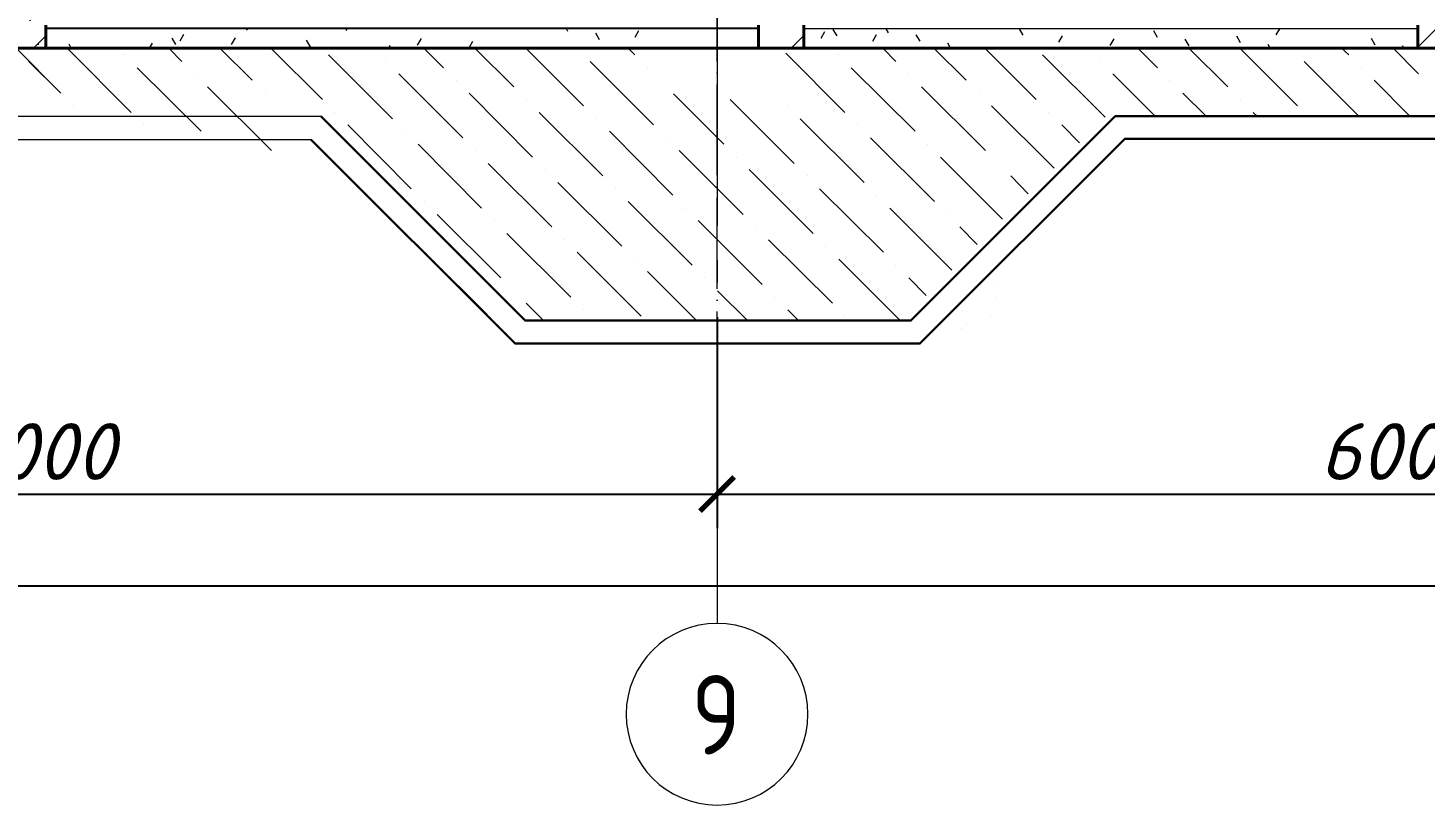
# Model space of a CAD drawing. Header units: millimetres. Extents: x -2951072 to 8268522, y -652067 to -630209.
# Drawn here: x 2671491 to 2677643, y -647554 to -644132 of the extents above; entities that cross this region are included whole.
import ezdxf

# ---------------------------------------------------------------- set-up
doc = ezdxf.new("R2010")
doc.units = ezdxf.units.MM
doc.header["$LTSCALE"] = 20
doc.linetypes.add('_ШПТ__20_т__2_5__Линия сетки', pattern=[25, 20, -2.5, 0, -2.5])
doc.linetypes.add('CENTER', pattern=[50.8, 31.75, -6.35, 6.35, -6.35])
doc.layers.get('0').update_dxf_attribs({"lineweight": 0})
doc.layers.get('Defpoints').update_dxf_attribs({"color": 4})
for name, color, linetype in [('PDF _0', 7, 'Continuous'), ('PDF __PP__F_Plate', 7, 'Continuous'), ('PDF __PP_Axis', 7, 'Continuous')]:
    doc.layers.add(name, color=color, linetype=linetype)
for name, color, linetype, lineweight in [('Общие ребра', 7, 'Continuous', 18), ('ОСИ', 251, 'CENTER', 18), ('Перекрытия', 7, 'Continuous', 18), ('Стены штриховка', 7, 'Continuous', 30)]:
    doc.layers.add(name, color=color, linetype=linetype, lineweight=lineweight)
doc.layers.add('Фундамент несущей конструкции', color=7, linetype='Continuous', lineweight=18, true_color=0x400080)
doc.styles.add('GOST Common', font='', dxfattribs={"width": 0.9, "height": 350})
doc.styles.add('SPDS', font='isocpeui.ttf')
doc.styles.get('GOST Common').set_extended_font_data('GOST Common')
doc.dimstyles.new('м 100', dxfattribs={"dimscale": 100, "dimtxt": 2, "dimasz": 1.5, "dimexe": 1.5, "dimexo": 0.625, "dimtad": 1, "dimdec": 0, "dimrnd": 5, "dimtxsty": 'SPDS', "dimblk": 'ARCHTICK', "dimcen": 2.5, "dimdle": 1.5, "dimclrd": 256, "dimclre": 256, "dimclrt": 256, "dimadec": 0, "dimazin": 0, "dimtfac": 1, "dimtdec": 0, "dimtmove": 1, "dimatfit": 3, "dimldrblk": 'OPEN30', "dimfxl": 1, "dimarcsym": 0})
pattern_1 = [(0, (2661175.67, -643812.97), (406.4, 101.6), [33.528, -271.272, 33.528, -271.272, -1625.6]), (0, (2661175.67, -643812.97), (406.4, 101.6), [-609.6, 33.528, -576.072, 33.528, -271.272, -711.2]), (0, (2661175.67, -643812.97), (406.4, 101.6), [-1524, 33.528, -169.672, 33.528, -474.472]), (120, (2661328.07, -643762.17), (-291.1882, 301.1527), [33.528, -271.272, 33.528, -271.272, -1625.6]), (120, (2661328.07, -643762.17), (-291.1882, 301.1527), [-609.6, 33.528, -576.072, 33.528, -271.272, -711.2]), (120, (2661328.07, -643762.17), (-291.1882, 301.1527), [-1524, 33.528, -169.672, 33.528, -474.472]), (240, (2661378.87, -643558.97), (-115.2118, -402.7527), [33.528, -271.272, 33.528, -271.272, -1625.6]), (240, (2661378.87, -643558.97), (-115.2118, -402.7527), [-609.6, 33.528, -576.072, 33.528, -271.272, -711.2]), (240, (2661378.87, -643558.97), (-115.2118, -402.7527), [-1524, 33.528, -169.672, 33.528, -474.472])]

# ---------------------------------------------------------------- blocks, each defined once
blk = doc.blocks.new('Ось сетки - Круг_Ø8 мм-6577-_О__Р__1-1_')
at = {"layer": 'ОСИ', "linetype": 'Continuous', "lineweight": 20}
for start, end in [(360, 180), (180, 360)]:
    blk.add_arc((0, -2560.2), 400, start, end, dxfattribs=at)
blk = doc.blocks.new('_ARCHTICK')
at = {"color": 0, "linetype": 'ByBlock', "const_width": 0.15}
blk.add_lwpolyline([(-0.5, -0.5), (0.5, 0.5)], dxfattribs=at)
blk = doc.blocks.new('*D231')
at = {"lineweight": -2, "transparency": 16777216}
for p, q in [((2668525.5, -645405.7), (2668525.5, -646334.7)), ((2674525.5, -645405.7), (2674525.5, -646334.7)), ((2668375.5, -646184.7), (2674675.5, -646184.7))]:
    blk.add_line(p, q, dxfattribs=at)
at = {"layer": 'Defpoints', "color": 0, "transparency": 16777216}
for p in [(2668525.5, -645343.2), (2674525.5, -645343.2), (2674525.5, -646184.7)]:
    blk.add_point(p, dxfattribs=at)
at = {"lineweight": -2, "transparency": 16777216, "xscale": 150, "yscale": 150, "zscale": 150, "rotation": 180}
blk.add_blockref('_ARCHTICK', (2668525.5, -646184.7), dxfattribs=at)
at = {"lineweight": -2, "transparency": 16777216, "xscale": 150, "yscale": 150, "zscale": 150}
blk.add_blockref('_ARCHTICK', (2674525.5, -646184.7), dxfattribs=at)
at = {"transparency": 16777216, "insert": (2671525.5, -645997.2), "char_height": 250, "width": 756.843, "attachment_point": 5, "style": 'SPDS'}
blk.add_mtext('6000', dxfattribs=at)
blk = doc.blocks.new('_OPEN30')
at = {"color": 0, "linetype": 'ByBlock'}
for p, q in [((-1, 0.268), (0, 0)), ((0, 0), (-1, -0.268)), ((0, 0), (-1, 0))]:
    blk.add_line(p, q, dxfattribs=at)
blk = doc.blocks.new('*D232')
at = {"lineweight": -2, "transparency": 16777216}
for p, q in [((2674525.5, -645405.7), (2674525.5, -646334.7)), ((2680525.5, -646147.2), (2680525.5, -646334.7)), ((2674375.5, -646184.7), (2680675.5, -646184.7))]:
    blk.add_line(p, q, dxfattribs=at)
at = {"layer": 'Defpoints', "color": 0, "transparency": 16777216}
for p in [(2674525.5, -645343.2), (2680525.5, -646084.7), (2680525.5, -646184.7)]:
    blk.add_point(p, dxfattribs=at)
at = {"lineweight": -2, "transparency": 16777216, "xscale": 150, "yscale": 150, "zscale": 150, "rotation": 180}
blk.add_blockref('_ARCHTICK', (2674525.5, -646184.7), dxfattribs=at)
at = {"lineweight": -2, "transparency": 16777216, "xscale": 150, "yscale": 150, "zscale": 150}
blk.add_blockref('_ARCHTICK', (2680525.5, -646184.7), dxfattribs=at)
at = {"transparency": 16777216, "insert": (2677525.5, -645997.2), "char_height": 250, "width": 756.843, "attachment_point": 5, "style": 'SPDS'}
blk.add_mtext('6000', dxfattribs=at)
blk = doc.blocks.new('*D233')
at = {"lineweight": -2, "transparency": 16777216}
for p, q in [((2635525.5, -646551), (2635525.5, -646738.5)), ((2680525.5, -646551), (2680525.5, -646738.5)), ((2635375.5, -646588.5), (2680675.5, -646588.5))]:
    blk.add_line(p, q, dxfattribs=at)
at = {"layer": 'Defpoints', "color": 0, "transparency": 16777216}
for p in [(2635525.5, -646488.5), (2680525.5, -646488.5), (2680525.5, -646588.5)]:
    blk.add_point(p, dxfattribs=at)
at = {"lineweight": -2, "transparency": 16777216, "xscale": 150, "yscale": 150, "zscale": 150, "rotation": 180}
blk.add_blockref('_ARCHTICK', (2635525.5, -646588.5), dxfattribs=at)
at = {"lineweight": -2, "transparency": 16777216, "xscale": 150, "yscale": 150, "zscale": 150}
blk.add_blockref('_ARCHTICK', (2680525.5, -646588.5), dxfattribs=at)
at = {"transparency": 16777216, "insert": (2658025.5, -646401), "char_height": 250, "width": 971.623, "attachment_point": 5, "style": 'SPDS'}
blk.add_mtext('45000', dxfattribs=at)
blk = doc.blocks.new('фундам')
for p, q in [((167112.8, 58250), (169619.2, 58250)), ((167157.3, 58148.4), (169574.8, 58148.4))]:
    blk.add_line(p, q)
at = {"layer": 'PDF _0', "lineweight": 30}
for p, q in [((170518.9, 57350.3), (169619.2, 58250)), ((170474.5, 57248.7), (169574.8, 58148.4))]:
    blk.add_line(p, q, dxfattribs=at)
for points in [[(175616.5, 58250), (173116.4, 58250), (172216.7, 57350.3), (170516.8, 57350.3)], [(175576.3, 58150.5), (173158.7, 58150.5), (172256.9, 57248.7), (170474.5, 57248.7), (170224.7, 57500.6)]]:
    blk.add_lwpolyline(points, dxfattribs=at)
at = {"layer": 'PDF __PP__F_Plate', "lineweight": 40}
blk.add_line((168255.9, 58550.6), (177746.1, 58550.6), dxfattribs=at)
at = {"layer": 'PDF __PP__F_Plate', "lineweight": 15}
for points in [[(168474, 58351.6), (168277.1, 58550.6)], [(168783.1, 58266.9), (168503.6, 58548.5)], [(168755.5, 58521), (168755.5, 58521)], [(169007.5, 58491.3), (168950.3, 58550.6)], [(169316.5, 58408.8), (169174.7, 58550.6)], [(169625.6, 58324.1), (169399.1, 58550.6)], [(169934.7, 58239.4), (169653.1, 58521)], [(169850, 58548.5), (169847.9, 58550.6)], [(170159.1, 58463.8), (170072.3, 58550.6)], [(170468.1, 58379.1), (170296.7, 58550.6)], [(170775.1, 58296.6), (170521.1, 58550.6)], [(170747.6, 58548.5), (170747.6, 58548.5)], [(171001.6, 58521), (170972, 58550.6)], [(171926.7, 58266.9), (171666.3, 58527.3)], [(171899.2, 58521), (171899.2, 58521)], [(172151.1, 58491.3), (172093.9, 58550.6)], [(172460.2, 58408.8), (172318.3, 58550.6)], [(172769.2, 58324.1), (172542.7, 58550.6)], [(173072, 58245.8), (172796.8, 58521)], [(172993.6, 58548.5), (172991.5, 58550.6)], [(173302.7, 58463.8), (173215.9, 58550.6)], [(173611.8, 58379.1), (173440.3, 58550.6)], [(173918.7, 58296.6), (173664.7, 58550.6)], [(173891.2, 58548.5), (173891.2, 58548.5)], [(174145.2, 58521), (174113.5, 58550.6)], [(174452.2, 58436.3), (174340, 58550.6)], [(168474, 58351.6), (168332.2, 58493.4)], [(169092.1, 58184.4), (168810.6, 58463.8)], [(169905, 58491.3), (169905, 58491.3)], [(171084.2, 58211.9), (170804.7, 58491.3)], [(171056.6, 58463.8), (171056.6, 58463.8)], [(172235.8, 58184.4), (171954.2, 58463.8)], [(173048.7, 58491.3), (173048.7, 58491.3)], [(174189.7, 58250), (173948.4, 58491.3)], [(174200.3, 58463.8), (174200.3, 58463.8)], [(169064.6, 58436.3), (169064.6, 58436.3)], [(169401.2, 58099.7), (169119.7, 58379.1)], [(170243.7, 58154.7), (169962.2, 58436.3)], [(170214.1, 58408.8), (170214.1, 58408.8)], [(172208.2, 58436.3), (172208.2, 58436.3)], [(172544.8, 58099.7), (172263.3, 58379.1)], [(173292.1, 58250), (173105.8, 58436.3)], [(173357.7, 58408.8), (173357.7, 58408.8)], [(174414.1, 58250), (174257.4, 58408.8)], [(169373.7, 58351.6), (169373.7, 58351.6)], [(170550.7, 58070), (170271.3, 58351.6)], [(170523.2, 58324.1), (170523.2, 58324.1)], [(171393.2, 58127.2), (171365.7, 58154.7), (171171, 58349.5)], [(171702.3, 58042.5), (171420.8, 58324.1)], [(172517.3, 58351.6), (172517.3, 58351.6)], [(173516.5, 58250), (173414.9, 58351.6)], [(173666.8, 58324.1), (173666.8, 58324.1)], [(168531.1, 58296.6), (168531.1, 58296.6)], [(169680.6, 58266.9), (169680.6, 58266.9)], [(170859.8, 57987.5), (170580.3, 58266.9)], [(171674.8, 58296.6), (171674.8, 58296.6)], [(172847.6, 58021.4), (172572.4, 58296.6)], [(172824.3, 58266.9), (172824.3, 58266.9)], [(173740.9, 58250), (173724, 58266.9)], [(168840.2, 58211.9), (168840.2, 58211.9)], [(170017.2, 57930.3), (169737.8, 58211.9)], [(170832.2, 58239.4), (170832.2, 58239.4)], [(172011.4, 57957.9), (171729.8, 58239.4)], [(171983.9, 58211.9), (171983.9, 58211.9)], [(172959.8, 58133.6), (172881.4, 58211.9)], [(169989.7, 58184.4), (169989.7, 58184.4)], [(171168.8, 57902.8), (170889.4, 58184.4)], [(171141.3, 58154.7), (171141.3, 58154.7)], [(172320.4, 57875.3), (172038.9, 58154.7)], [(170326.3, 57845.7), (170046.9, 58127.2)], [(170298.8, 58099.7), (170298.8, 58099.7)], [(171477.9, 57818.1), (171365.7, 57930.3), (171196.4, 58099.7)], [(172290.8, 58127.2), (172290.8, 58127.2)], [(170635.4, 57763.1), (170355.9, 58042.5)], [(170607.9, 58015), (170607.9, 58015)], [(171450.4, 58070), (171450.4, 58070)], [(171787, 57733.5), (171505.4, 58015)], [(172621, 57797), (172348, 58070)], [(170944.4, 57678.4), (170662.9, 57957.9)], [(171759.5, 57987.5), (171759.5, 57987.5)], [(172733.2, 57909.2), (172657, 57987.5)], [(170101.9, 57621.3), (169822.5, 57902.8)], [(170916.9, 57930.3), (170916.9, 57930.3)], [(172096.1, 57650.9), (171814.5, 57930.3)], [(172066.4, 57902.8), (172066.4, 57902.8)], [(170074.4, 57875.3), (170074.4, 57875.3)], [(171253.5, 57593.7), (170972, 57875.3)], [(171226, 57845.7), (171226, 57845.7)], [(172396.7, 57572.6), (172123.6, 57845.7)], [(170411, 57538.7), (170131.5, 57818.1)], [(170383.5, 57790.6), (170383.5, 57790.6)], [(171562.6, 57509.1), (171365.7, 57705.9), (171281, 57790.6)], [(171532.9, 57763.1), (171532.9, 57763.1)], [(172375.5, 57818.1), (172375.5, 57818.1)], [(172508.9, 57684.8), (172432.6, 57763.1)], [(170720, 57454), (170438.5, 57733.5)], [(170692.5, 57705.9), (170692.5, 57705.9)], [(171871.7, 57426.5), (171590.1, 57705.9)], [(171029.1, 57369.3), (170747.6, 57650.9)], [(171842, 57678.4), (171842, 57678.4)], [(171001.6, 57621.3), (171001.6, 57621.3)], [(172170.1, 57350.3), (171899.2, 57621.3)], [(172151.1, 57593.7), (172151.1, 57593.7)], [(171272.6, 57350.3), (171056.6, 57566.2)], [(171308.6, 57538.7), (171308.6, 57538.7)], [(172284.5, 57460.4), (172208.2, 57538.7)], [(171497, 57350.3), (171365.7, 57481.5)], [(172582.9, 57506.9), (172582.9, 57506.9)], [(170599.4, 57350.3), (170523.2, 57426.5)], [(170775.1, 57396.9), (170775.1, 57396.9)], [(171617.6, 57454), (171617.6, 57454)], [(171721.4, 57350.3), (171674.8, 57396.9)], [(172445.3, 57394.7), (172445.3, 57394.7)], [(172589.3, 57454), (172589.3, 57454)], [(171926.7, 57369.3), (171926.7, 57369.3)], [(172462.3, 57337.6), (172462.3, 57337.6)], [(172568.1, 57369.3), (172568.1, 57369.3)], [(172439, 57316.4), (172439, 57316.4)]]:
    blk.add_lwpolyline(points, dxfattribs=at)
at = {"layer": 'PDF __PP_Axis', "lineweight": 9}
for points in [[(171365.7, 57767.3), (171365.7, 59058.7)], [(171365.7, 57517.5), (171365.7, 57617)]]:
    blk.add_lwpolyline(points, dxfattribs=at)

msp = doc.modelspace()

# ---------------------------------------------------------------- hatches: boundary and pattern name
h = msp.add_hatch()
h.set_pattern_fill('FP_1', color=256, style=0, pattern_type=2)
h.set_pattern_definition([(45, (2661175.67, -643812.97), (-224.5064, 224.5064), []), (45, (2661400.18, -643812.97), (-224.5064, 224.5064), [396.875, -79.375, 3.353, -76.022])])
h.paths.add_polyline_path([(2677610.5, -644220.2), (2677810.5, -644220.2), (2677810.5, -635803.3), (2677610.5, -635803.3), (2677610.5, -643929.7)])
h = msp.add_hatch()
h.set_pattern_fill('FP_3', color=256, style=0, pattern_type=2)
h.set_pattern_definition([(45, (2661682.52, -643812.97), (-141.4214, 141.4214), [])])
h.paths.add_polyline_path([(2674707.8, -644220.2), (2674907.3, -644220.2), (2674907.3, -640430.2), (2674707.8, -640430.2), (2674707.8, -643929.7)])
at = {"layer": 'Перекрытия', "lineweight": 9}
h = msp.add_hatch(dxfattribs=at)
h.set_pattern_fill('FP_7', color=256, style=0, pattern_type=2)
h.set_pattern_definition([(45, (2661175.67, -643812.97), (-106.066, 106.066), [])])
h.paths.add_polyline_path([(2671570.5, -644135.2), (2674250.5, -644135.2), (2674250.5, -644133.2), (2671570.5, -644133.2)], flags=0)
h = msp.add_hatch(dxfattribs=at)
h.set_pattern_fill('FP_5', color=256, style=0, pattern_type=2)
h.set_pattern_definition(pattern_1)
h.paths.add_polyline_path([(2671570.5, -644220.2), (2674707.8, -644220.2), (2674707.8, -644135.2), (2671570.5, -644135.2)])
h = msp.add_hatch(dxfattribs=at)
h.set_pattern_fill('FP_5', color=256, style=0, pattern_type=2)
h.set_pattern_definition(pattern_1)
h.paths.add_polyline_path([(2677264.6, -644220.2), (2677610.5, -644220.2), (2677610.5, -644135.2), (2674907.8, -644135.2), (2674907.8, -644220.2), (2676442, -644220.2)])
at = {"layer": 'Стены штриховка', "lineweight": 9}
h = msp.add_hatch(dxfattribs=at)
h.set_pattern_fill('FP_2', color=256, style=0, pattern_type=2)
h.set_pattern_definition([(50, (2661175.67, -643812.97), (218.6212, -19.1268), [22.86, -251.46]), (355, (2661175.67, -643812.97), (-42.292, 229.2684), [18.288, -201.168]), (100.451, (2661193.9, -643814.56), (176.331, 210.1396), [19.428, -213.708]), (46.184, (2661175.67, -643752), (325.295, -50.4516), [34.29, -377.19]), (96.636, (2661202.78, -643756.2), (284.883, 296.913), [29.142, -320.562]), (351.184, (2661175.67, -643752), (284.886, 296.911), [27.432, -301.752]), (21, (2661206.15, -643767.25), (181.9375, -122.7183), [22.86, -251.46]), (326, (2661206.15, -643767.25), (74.162, 221.026), [18.288, -201.168]), (71.451, (2661221.31, -643777.48), (256.1003, 98.3053), [19.428, -213.708]), (37.5, (2661175.67, -643812.97), (3.7064, 101.4659), [3.353, -195.377, 3.353, -200.863, -201.93]), (37.5, (2661175.67, -643812.97), (3.7064, 101.4659), [-402.946, 3.353, -198.577]), (7.5, (2661175.67, -643812.97), (80.1836, 120.2165), [3.353, -113.081, 3.353, -190.805, -76.962]), (7.5, (2661175.67, -643812.97), (80.1836, 120.2165), [-310.591, 3.353, -73.609]), (327.5, (2661107.7, -643812.97), (162.70865, -6.875), [3.353, -72.847, 3.353, -234.391, -315.468]), (327.5, (2661107.7, -643812.97), (162.70865, -6.875), [-313.944, 3.353, -312.115]), (317.5, (2661077.22, -643812.97), (177.7547, 30.5118), [3.353, -95.707, 3.353, -154.534, -224.028]), (317.5, (2661077.22, -643812.97), (177.7547, 30.5118), [-256.946, 3.353, -220.675])])
h.paths.add_polyline_path([(2671570.5, -644220.2), (2671570.5, -640430.2), (2671420.5, -640430.2), (2671420.5, -644220.2), (2671506, -644220.2)], flags=0)
h = msp.add_hatch(dxfattribs=at)
h.set_pattern_fill('FP_3', color=256, style=0, pattern_type=2)
h.set_pattern_definition([(45, (2661175.67, -643812.97), (-141.4214, 141.4214), [])])
h.paths.add_polyline_path([(2671570.5, -644220.2), (2671570.5, -640430.2), (2671420.5, -640430.2), (2671420.5, -644220.2), (2671506, -644220.2)], flags=0)

# ---------------------------------------------------------------- linework, layer by layer
msp.add_line((2674525.5, -645522.1), (2674525.5, -646754.2))
at = {"layer": 'Общие ребра'}
for p, q in [((2674707.8, -644133.2), (2671570.5, -644133.2)), ((2674707.8, -644135.2), (2671570.5, -644135.2)), ((2677610.5, -644135.2), (2674907.8, -644135.2))]:
    msp.add_line(p, q, dxfattribs=at)
at = {"layer": 'ОСИ', "linetype": '_ШПТ__20_т__2_5__Линия сетки'}
msp.add_line((2674525.5, -646280.4), (2674525.5, -634693), dxfattribs=at)
at = {"layer": 'Перекрытия', "lineweight": 40}
for p, q in [((2671570.5, -644120.2), (2671570.5, -644220.2)), ((2674707.8, -644220.2), (2674707.8, -644120.2)), ((2674907.8, -644120.2), (2674907.8, -644220.2)), ((2677610.5, -644220.2), (2677610.5, -644120.2)), ((2671570.5, -644220.2), (2674250.5, -644220.2)), ((2674400.5, -644220.2), (2677610.5, -644220.2))]:
    msp.add_line(p, q, dxfattribs=at)
at = {"layer": 'Фундамент несущей конструкции', "color": 7, "lineweight": 30}
msp.add_line((2677810.5, -644220.2), (2634945.5, -644220.2), dxfattribs=at)

# ---------------------------------------------------------------- block references
msp.add_blockref('фундам', (2503162.1, -702770.8))
at = {"layer": 'ОСИ', "lineweight": 20}
msp.add_blockref('Ось сетки - Круг_Ø8 мм-6577-_О__Р__1-1_', (2674525.5, -644594.2), dxfattribs=at)

# ---------------------------------------------------------------- texts
at = {"layer": 'ОСИ', "insert": (2674411.7, -646981.8), "char_height": 350, "width": 274.177, "attachment_point": 1, "style": 'GOST Common'}
msp.add_mtext('\\fGOST Common|b0|i0|c204|p34|;\\W.9;9', dxfattribs=at)

# ---------------------------------------------------------------- dimensions: what is measured, and where the dimension line sits
for base, p1, p2, picture, middle in [((2674525.5, -646184.7), (2668525.5, -645343.2), (2674525.5, -645343.2), '*D231', (2671525.5, -645997.2)), ((2680525.5, -646184.7), (2674525.5, -645343.2), (2680525.5, -646084.7), '*D232', (2677525.5, -645997.2)), ((2680525.5, -646588.5), (2635525.5, -646488.5), (2680525.5, -646488.5), '*D233', (2658025.5, -646401))]:
    dim = msp.add_linear_dim(base=base, p1=p1, p2=p2, dimstyle='м 100', override={"dimtxt": 2.5})
    dim.commit()
    dim.dimension.update_dxf_attribs({"geometry": picture, "text_midpoint": middle})

doc.saveas('drawing.dxf')
